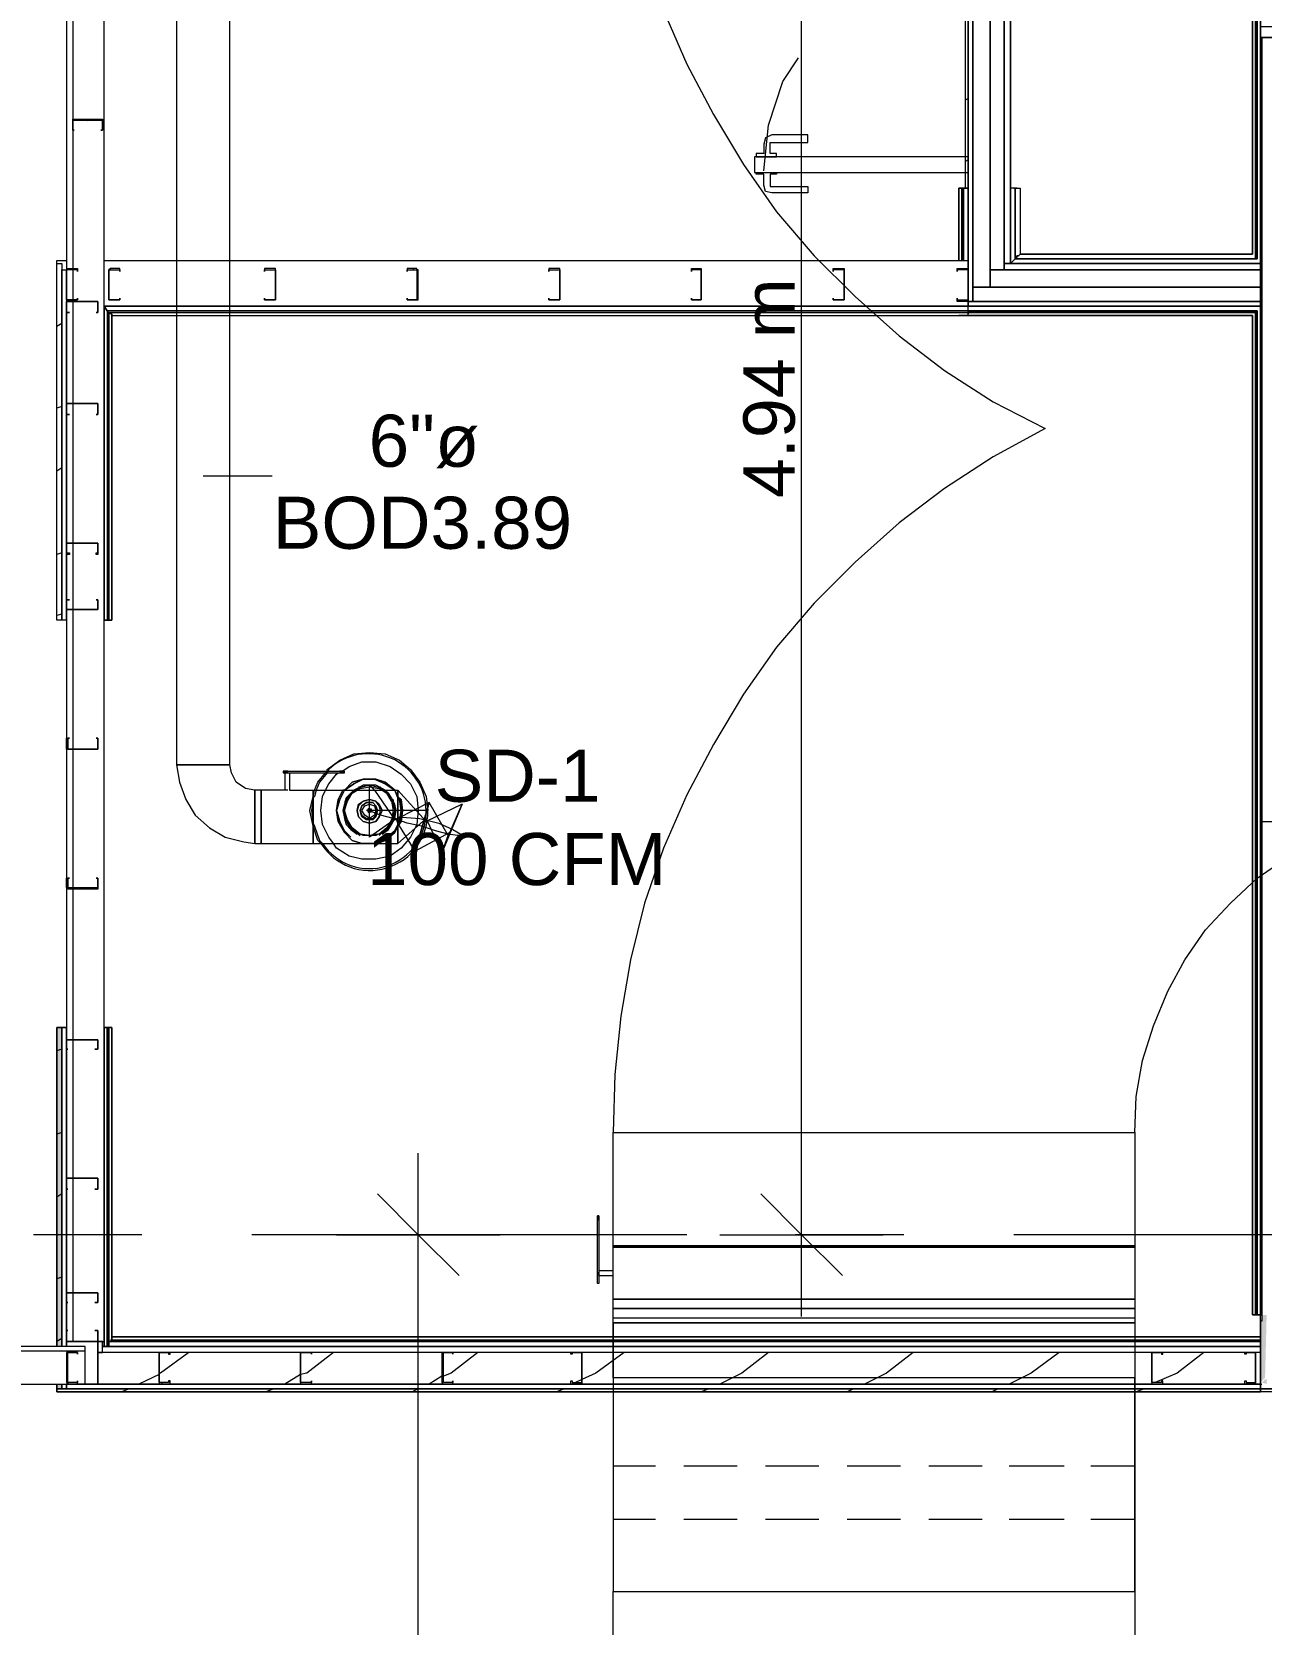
# Model space of a CAD drawing. Header units: metres. Extents: x -2 to 237, y -8 to 52.
# Drawn here: x 54.443 to 58.028, y 21.862 to 26.505 of the extents above; entities that cross this region are included whole.
import ezdxf

# ---------------------------------------------------------------- set-up
doc = ezdxf.new("R2010")
doc.units = ezdxf.units.M
doc.layers.add('HVAC - Ductos', color=5, linetype='Continuous', lineweight=0)
doc.layers.add('PDF_Text', color=7, linetype='Continuous', lineweight=0)
doc.layers.add('PDF_Geometry', color=7, linetype='Continuous', lineweight=0, true_color=0xaaaaaa)
doc.layers.add('PDF_Solid Fills', color=7, linetype='Continuous', lineweight=0, true_color=0xffffff)
doc.styles.add('PDF Helvetica', font='')
doc.styles.get('PDF Helvetica').set_extended_font_data('Helvetica')

msp = doc.modelspace()

# ---------------------------------------------------------------- hatches: boundary and pattern name
at = {"layer": 'PDF_Solid Fills', "lineweight": 0, "transparency": 33554559}
h = msp.add_hatch(color=256, dxfattribs=at)
h.paths.add_polyline_path([(54.5162, 22.6721), (54.5299, 22.6721), (54.5299, 23.6022), (54.5162, 23.6022)])
h.paths.add_polyline_path([(54.5162, 22.5485), (54.5299, 22.5485), (54.5299, 22.5622), (54.5162, 22.5622)])
h = msp.add_hatch(color=256, dxfattribs=at)
h.paths.add_polyline_path([(58.0394, 22.5805), (58.044, 22.7638), (58.0303, 22.7638), (58.0257, 22.7454), (58.0257, 22.5667)])
h.paths.add_polyline_path([(58.0303, 22.5667), (58.0439, 22.5622), (58.044, 22.5622), (58.044, 22.5759), (58.0394, 22.5759), (58.0349, 22.5713)])
h.paths.add_polyline_path([(58.2273, 22.7454), (60.1332, 22.7454), (60.1332, 22.7638), (58.2273, 22.7638)])

# ---------------------------------------------------------------- linework, layer by layer
at = {"layer": 'HVAC - Ductos', "lineweight": 0}
for points in [[(56.6878, 22.7592), (56.6878, 28.1701)], [(54.8643, 26.6306), (54.8643, 24.3674), (54.8689, 24.3674), (54.8781, 24.3674), (54.8873, 24.3674), (54.9056, 24.3674), (54.9239, 24.3674), (54.9423, 24.3674), (54.9606, 24.3674), (54.9789, 24.3674), (54.9972, 24.3674), (55.0064, 24.3674), (55.0155, 24.3674), (55.0201, 24.3674), (55.0201, 26.6306)], [(56.2847, 26.5666), (56.3534, 26.4107), (56.4313, 26.2641), (56.5183, 26.1176), (56.6146, 25.9801), (56.7245, 25.8518), (56.8436, 25.7327), (56.9719, 25.6181), (57.1048, 25.5173), (57.2468, 25.4257), (57.398, 25.3478), (57.2468, 25.2653), (57.1048, 25.1737), (56.9719, 25.0729), (56.8436, 24.9584), (56.7245, 24.8393), (56.6146, 24.711), (56.5183, 24.5735), (56.4313, 24.4269), (56.3534, 24.2803), (56.2847, 24.1245), (56.2297, 23.9642), (56.1884, 23.7992), (56.161, 23.6343), (56.1426, 23.4648), (56.138, 23.2952), (57.6592, 23.2952), (57.6637, 23.4006), (57.6821, 23.506), (57.7142, 23.6068), (57.7554, 23.7076), (57.8058, 23.7992), (57.8653, 23.8863), (57.9386, 23.9642), (58.0165, 24.0374), (58.1036, 24.0971)], [(54.9423, 25.2104), (55.1438, 25.2104)], [(55.1851, 24.3444), (55.1805, 24.3444), (55.1759, 24.3444), (55.1805, 24.3444), (55.1851, 24.3444), (55.1896, 24.3444), (55.3409, 24.3444), (55.3683, 24.3628), (55.405, 24.3766), (55.4462, 24.3766), (55.4875, 24.3628), (55.5196, 24.3399), (55.547, 24.3123), (55.5653, 24.2757), (55.5699, 24.2345), (55.5653, 24.1933), (55.547, 24.1566), (55.5196, 24.1245), (55.4875, 24.1017), (55.4462, 24.0925), (55.405, 24.0925), (55.3683, 24.1017), (55.3317, 24.1245), (55.3225, 24.1383)], [(55.3042, 24.349), (55.3042, 24.3536), (55.3409, 24.3811), (55.3821, 24.3994), (55.4279, 24.404), (55.4737, 24.3994), (55.515, 24.3811), (55.547, 24.3536), (55.5745, 24.3169), (55.5928, 24.2757), (55.5974, 24.2345), (55.4187, 24.2345)], [(55.1896, 24.3444), (55.1851, 24.3444), (55.1805, 24.3444), (55.1805, 24.294), (55.1118, 24.294), (55.1118, 24.2895), (55.1118, 24.2803), (55.1118, 24.2711), (55.1118, 24.2528), (55.1118, 24.2345), (55.1118, 24.2161), (55.1118, 24.1979), (55.1118, 24.1795), (55.1118, 24.1612), (55.1118, 24.152), (55.1118, 24.1428), (55.1118, 24.1383), (55.263, 24.1383), (55.263, 24.1428), (55.263, 24.152), (55.263, 24.1612), (55.263, 24.1795), (55.263, 24.1979), (55.263, 24.2161), (55.263, 24.2345), (55.263, 24.2528), (55.263, 24.2711), (55.263, 24.2803), (55.263, 24.2895), (55.263, 24.294), (55.5104, 24.294), (55.5104, 24.1383), (55.5928, 24.2115), (55.6386, 24.1108), (55.6982, 24.2528), (55.5928, 24.2024)], [(55.1759, 24.349), (55.1759, 24.349)], [(55.1759, 24.349), (55.1759, 24.3444)], [(55.1896, 24.349), (55.1851, 24.349), (55.1805, 24.349), (55.1759, 24.349), (55.1805, 24.349), (55.1851, 24.349), (55.1896, 24.349), (55.3409, 24.349)], [(55.1759, 24.3444), (55.1759, 24.3444)], [(55.1805, 24.3444), (55.1805, 24.3444)], [(55.1942, 24.3444), (55.1942, 24.294), (55.263, 24.294), (55.263, 24.2895), (55.263, 24.2803), (55.263, 24.2711), (55.263, 24.2528), (55.263, 24.2345), (55.263, 24.2161), (55.263, 24.1979), (55.263, 24.1795), (55.263, 24.1612), (55.263, 24.152), (55.263, 24.1428), (55.263, 24.1383), (55.5104, 24.1383), (55.5104, 24.294), (55.5928, 24.2024), (55.5928, 24.2115)], [(55.2675, 24.294), (55.2767, 24.3169), (55.2996, 24.3444)], [(55.3042, 24.3444), (55.2813, 24.3169), (55.2721, 24.294)], [(55.2996, 24.3444), (55.3042, 24.349)], [(55.2996, 24.294), (55.3088, 24.3123), (55.3317, 24.3399), (55.3363, 24.3444)], [(55.3088, 24.3536), (55.3042, 24.3444)], [(55.3363, 24.3444), (55.3409, 24.3444)], [(55.3546, 24.349), (55.3546, 24.349)], [(55.3546, 24.3444), (55.3546, 24.349)], [(55.3546, 24.3444), (55.3546, 24.3444)], [(55.1805, 24.294), (55.1805, 24.294)], [(55.1805, 24.294), (55.1805, 24.294)], [(55.1805, 24.294), (55.1805, 24.294)], [(55.1896, 24.294), (55.1851, 24.294), (55.1805, 24.294)], [(55.1942, 24.294), (55.1942, 24.294)], [(55.1942, 24.294), (55.1942, 24.294)], [(55.2859, 24.1383), (55.2767, 24.1474), (55.263, 24.1887), (55.2538, 24.2345), (55.263, 24.2757), (55.2675, 24.294)], [(55.2721, 24.294), (55.2675, 24.2757), (55.263, 24.2711)], [(55.3225, 24.1383), (55.3088, 24.1566), (55.2904, 24.1933), (55.2859, 24.2345), (55.2904, 24.2757), (55.2996, 24.294)], [(55.3821, 24.294), (55.3729, 24.2849), (55.3592, 24.2711), (55.3546, 24.2528), (55.35, 24.2345), (55.3546, 24.2115), (55.3592, 24.1933), (55.3729, 24.1795), (55.3913, 24.1657)], [(55.4645, 24.294), (55.4783, 24.2849), (55.4921, 24.2619), (55.4966, 24.2345), (55.4921, 24.207), (55.4783, 24.1841), (55.4554, 24.1657), (55.4279, 24.1612), (55.4004, 24.1657), (55.3775, 24.1841), (55.3637, 24.207), (55.3546, 24.2345), (55.3637, 24.2619), (55.3775, 24.2849), (55.3913, 24.294)], [(55.4921, 24.2619), (55.4783, 24.2849), (55.4691, 24.294), (55.4783, 24.2849), (55.4921, 24.2711), (55.4966, 24.2528), (55.5012, 24.2345), (55.4966, 24.2161), (55.4921, 24.1979), (55.4783, 24.1795), (55.4645, 24.1703), (55.4462, 24.1612), (55.4279, 24.1612), (55.4095, 24.1612), (55.3913, 24.1703), (55.3775, 24.1795), (55.3592, 24.2024), (55.3546, 24.207)], [(55.3592, 24.2619), (55.3775, 24.2849), (55.3867, 24.294), (55.3775, 24.2849), (55.3637, 24.2711), (55.3546, 24.2528), (55.3546, 24.2345), (55.3546, 24.2161), (55.3637, 24.1979), (55.3775, 24.1795), (55.3958, 24.1657), (55.4004, 24.1612)], [(55.4737, 24.294), (55.4645, 24.2986), (55.4462, 24.3078), (55.4279, 24.3078), (55.4095, 24.3078), (55.3913, 24.2986), (55.3821, 24.294)], [(55.46, 24.2986), (55.4691, 24.294), (55.4645, 24.2986), (55.4462, 24.3032), (55.4279, 24.3078), (55.4095, 24.3032), (55.3913, 24.2986), (55.3867, 24.294), (55.3958, 24.2986)], [(55.3913, 24.294), (55.4004, 24.2986), (55.4279, 24.3032), (55.4554, 24.2986), (55.4645, 24.294)], [(55.3958, 24.3032), (55.4004, 24.3032), (55.4279, 24.3078), (55.4508, 24.3032)], [(55.4279, 24.294), (55.4279, 24.3078), (55.4417, 24.294)], [(55.5058, 24.2115), (55.4279, 24.1566), (55.4279, 24.294)], [(55.4417, 24.294), (55.5012, 24.207), (55.5104, 24.2115)], [(55.4554, 24.3032), (55.46, 24.3032)], [(55.4645, 24.1657), (55.4829, 24.1795), (55.4921, 24.1933), (55.5012, 24.2115), (55.5058, 24.2345), (55.5012, 24.2528), (55.4921, 24.2711), (55.4829, 24.2849), (55.4737, 24.294)], [(55.263, 24.2665), (55.2584, 24.2345), (55.263, 24.1979), (55.2675, 24.1887), (55.2813, 24.1474), (55.2904, 24.1383)], [(55.3546, 24.2619), (55.3592, 24.2619), (55.3592, 24.2665)], [(55.3592, 24.207), (55.3546, 24.2345), (55.3592, 24.2574)], [(55.5104, 24.2161), (55.5745, 24.2115), (55.6295, 24.1979), (55.6707, 24.1795), (55.6936, 24.1657), (55.6982, 24.1612), (55.6844, 24.1612), (55.657, 24.1657), (55.6204, 24.1749), (55.5791, 24.1887), (55.5379, 24.1979), (55.5104, 24.207), (55.4966, 24.2115), (55.46, 24.2207), (55.4371, 24.2299), (55.4279, 24.2345)], [(55.4966, 24.2665), (55.4966, 24.2619), (55.4966, 24.2574), (55.5012, 24.2345), (55.4966, 24.207), (55.4966, 24.2024)], [(55.6616, 24.1703), (55.5608, 24.1154), (55.602, 24.2574), (55.5104, 24.2115)], [(55.657, 24.1612), (55.6616, 24.1703), (55.6982, 24.2528), (55.6386, 24.1108), (55.657, 24.1612), (55.602, 24.2574), (55.5608, 24.1154), (55.5104, 24.1979)], [(55.3592, 24.2024), (55.3592, 24.2024)], [(55.4921, 24.2024), (55.4783, 24.1795), (55.46, 24.1657), (55.4554, 24.1612)], [(55.4966, 24.2024), (55.4966, 24.2024)], [(55.5104, 24.1979), (55.5058, 24.2115), (55.5012, 24.207)], [(55.4508, 24.1657), (55.4279, 24.1612), (55.4004, 24.1657)], [(55.4004, 24.1612), (55.4004, 24.1612)], [(55.4554, 24.1612), (55.4554, 24.1612)], [(55.5699, 15.1995), (55.5699, 16.8397), (55.5699, 18.8053), (55.5699, 23.2357)], [(55.4508, 23.1165), (55.5699, 22.9975), (55.689, 22.8783)], [(56.5687, 23.1165), (56.6878, 22.9975), (56.807, 22.8783)], [(55.3317, 22.9975), (55.5699, 22.9975), (55.8082, 22.9975)], [(56.4496, 22.9975), (56.6878, 22.9975), (56.9261, 22.9975)], [(57.6592, 22.7409), (56.138, 22.7409), (56.138, 22.7546)], [(57.6592, 22.7546), (57.6592, 22.7409), (57.6592, 22.5805), (57.6592, 22.5255), (57.6592, 22.4614), (57.6592, 22.388), (57.6592, 22.3102), (57.6592, 22.2277), (57.6592, 22.1407), (57.6592, 22.0491), (57.6592, 21.9574)], [(56.138, 22.7409), (56.138, 22.5805), (56.138, 22.7409), (57.6592, 22.7409), (57.6592, 22.5805), (56.138, 22.5805), (56.138, 22.5255), (56.138, 22.4614), (56.138, 22.388), (56.138, 22.3102), (56.138, 22.2277), (56.138, 22.1407), (56.138, 22.0491), (56.138, 21.9574), (57.6592, 21.9574), (57.6592, 21.5634)], [(56.138, 21.5634), (56.138, 21.9574), (57.6592, 21.9574), (57.6592, 22.0078), (57.6592, 22.0536), (57.6592, 22.0949), (57.6592, 22.1361), (57.6592, 22.1682), (57.6592, 22.5805), (56.138, 22.5805), (56.138, 22.1682), (56.138, 22.1361), (56.138, 22.0949), (56.138, 22.0536), (56.138, 22.0078), (56.138, 21.9574)], [(56.138, 22.324), (56.2618, 22.324)], [(56.3443, 22.324), (56.5, 22.324)], [(56.5825, 22.324), (56.7382, 22.324)], [(56.8207, 22.324), (56.9765, 22.324)], [(57.0589, 22.324), (57.2147, 22.324)], [(57.2926, 22.324), (57.453, 22.324)], [(57.5309, 22.324), (57.6592, 22.324)], [(56.138, 22.1682), (56.2618, 22.1682)], [(56.3443, 22.1682), (56.5, 22.1682)], [(56.5825, 22.1682), (56.7382, 22.1682)], [(56.8207, 22.1682), (56.9765, 22.1682)], [(57.0589, 22.1682), (57.2147, 22.1682)], [(57.2926, 22.1682), (57.453, 22.1682)], [(57.5309, 22.1682), (57.6592, 22.1682)]]:
    msp.add_lwpolyline(points, dxfattribs=at)
msp.add_lwpolyline([(55.2904, 24.1383, 0.751637), (55.5928, 24.2345, 0.653955), (55.3088, 24.3536)], format="xyb", dxfattribs=at)
for points in [[(55.0934, 24.2161), (55.0934, 24.2345), (55.0934, 24.2528), (55.0934, 24.2711), (55.0934, 24.2803), (55.0934, 24.2895), (55.0934, 24.294), (55.066, 24.2986), (55.0385, 24.3169), (55.0247, 24.3444), (55.0201, 24.3674), (55.0155, 24.3674), (55.0064, 24.3674), (54.9972, 24.3674), (54.9789, 24.3674), (54.9606, 24.3674), (54.9423, 24.3674), (54.9239, 24.3674), (54.9056, 24.3674), (54.8873, 24.3674), (54.8781, 24.3674), (54.8689, 24.3674), (54.8643, 24.3674), (54.8735, 24.3169), (54.8919, 24.2665), (54.9193, 24.2207), (54.9606, 24.1841), (55.0064, 24.1566), (55.0614, 24.1428), (55.0934, 24.1383), (55.0934, 24.1428), (55.0934, 24.152), (55.0934, 24.1612), (55.0934, 24.1795), (55.0934, 24.1979)], [(55.3409, 24.349), (55.3455, 24.349), (55.35, 24.349), (55.3546, 24.349), (55.35, 24.349), (55.3455, 24.349)], [(55.3409, 24.3444), (55.3455, 24.3444), (55.35, 24.3444), (55.3546, 24.3444), (55.35, 24.3444), (55.3455, 24.3444)], [(55.0934, 24.294), (55.0934, 24.2895), (55.0934, 24.2803), (55.0934, 24.2711), (55.0934, 24.2528), (55.0934, 24.2345), (55.0934, 24.2161), (55.0934, 24.1979), (55.0934, 24.1795), (55.0934, 24.1612), (55.0934, 24.152), (55.0934, 24.1428), (55.0934, 24.1383), (55.1118, 24.1383), (55.1118, 24.1428), (55.1118, 24.152), (55.1118, 24.1612), (55.1118, 24.1795), (55.1118, 24.1979), (55.1118, 24.2161), (55.1118, 24.2345), (55.1118, 24.2528), (55.1118, 24.2711), (55.1118, 24.2803), (55.1118, 24.2895), (55.1118, 24.294)], [(55.3775, 24.1474), (55.3546, 24.1703), (55.3363, 24.2024), (55.3317, 24.2345), (55.3363, 24.2665), (55.35, 24.294), (55.3363, 24.2665), (55.3317, 24.2345), (55.3363, 24.2024), (55.3546, 24.1703), (55.3775, 24.1474), (55.405, 24.1383)], [(55.3409, 24.2665), (55.3317, 24.2345), (55.3409, 24.2024), (55.3546, 24.1749), (55.3729, 24.1566), (55.3546, 24.1749), (55.3409, 24.2024), (55.3317, 24.2345), (55.3409, 24.2665), (55.3546, 24.294)], [(55.3546, 24.294), (55.3821, 24.3123), (55.4095, 24.3261), (55.4417, 24.3261), (55.4737, 24.3123), (55.5012, 24.294), (55.4737, 24.3169), (55.4462, 24.3261), (55.4095, 24.3261), (55.3775, 24.3169), (55.3546, 24.294), (55.35, 24.294), (55.3546, 24.294), (55.3775, 24.3169), (55.4095, 24.3261), (55.4462, 24.3261), (55.4737, 24.3169), (55.5012, 24.294), (55.4737, 24.3123), (55.4417, 24.3261), (55.4095, 24.3261), (55.3821, 24.3123)], [(55.5012, 24.294), (55.5104, 24.2757), (55.5012, 24.294), (55.5104, 24.2711)], [(55.5104, 24.1383), (55.5104, 24.1428), (55.5104, 24.152), (55.5104, 24.1612), (55.5104, 24.1795), (55.5104, 24.1979), (55.5104, 24.2161), (55.5104, 24.2345), (55.5104, 24.2528), (55.5104, 24.2711), (55.5104, 24.2803), (55.5104, 24.2895), (55.5104, 24.294), (55.5104, 24.2895), (55.5104, 24.2803), (55.5104, 24.2711), (55.5104, 24.2528), (55.5104, 24.2345), (55.5104, 24.2161), (55.5104, 24.1979), (55.5104, 24.1795), (55.5104, 24.1612), (55.5104, 24.152), (55.5104, 24.1428)], [(55.4095, 24.2619), (55.3958, 24.2482), (55.3913, 24.2345), (55.3958, 24.2528), (55.4095, 24.2619), (55.4279, 24.2665), (55.4462, 24.2619), (55.4554, 24.2528), (55.4645, 24.2345), (55.4554, 24.2161), (55.4462, 24.2024), (55.4279, 24.1979), (55.4095, 24.2024), (55.3958, 24.2161), (55.3913, 24.2345), (55.3958, 24.2161), (55.4095, 24.2024), (55.4279, 24.1979), (55.4462, 24.2024), (55.4554, 24.2161), (55.46, 24.2345), (55.4554, 24.2482), (55.4462, 24.2619), (55.4279, 24.2665)], [(55.405, 24.2482), (55.4004, 24.2345), (55.405, 24.2482), (55.4187, 24.2574), (55.4371, 24.2574), (55.4462, 24.2482), (55.4508, 24.2345), (55.4462, 24.2482), (55.4371, 24.2574), (55.4187, 24.2574)], [(55.4462, 24.2207), (55.4508, 24.2345), (55.4462, 24.2161), (55.4371, 24.207), (55.4187, 24.207), (55.405, 24.2161), (55.4004, 24.2345), (55.405, 24.2207), (55.4187, 24.2115), (55.4371, 24.2115)], [(55.4417, 24.2207), (55.4279, 24.2115), (55.4141, 24.2207), (55.405, 24.2345), (55.4141, 24.2482), (55.4279, 24.2528), (55.4417, 24.2482), (55.4462, 24.2345)], [(55.4233, 24.2391), (55.4233, 24.2345), (55.4233, 24.2391), (55.4325, 24.2391), (55.4325, 24.2345), (55.4279, 24.2391)], [(55.4279, 24.2299), (55.4325, 24.2345), (55.4325, 24.2299), (55.4233, 24.2299), (55.4233, 24.2345), (55.4233, 24.2299)], [(55.5104, 24.1887), (55.5196, 24.2024), (55.5242, 24.2345), (55.5196, 24.2665), (55.5104, 24.2757), (55.5196, 24.2665), (55.5242, 24.2345), (55.5196, 24.2024)], [(55.5104, 24.2711), (55.515, 24.2665), (55.5196, 24.2345), (55.515, 24.2024), (55.5104, 24.1979), (55.515, 24.2024), (55.5196, 24.2345), (55.515, 24.2665)], [(55.5104, 24.1933), (55.5012, 24.1749), (55.4737, 24.152), (55.4462, 24.1428), (55.4737, 24.152), (55.5012, 24.1749)], [(55.5012, 24.1703), (55.4737, 24.1474), (55.4508, 24.1383), (55.4737, 24.1474), (55.5012, 24.1703), (55.5104, 24.1887)], [(55.405, 24.1383), (55.4095, 24.1383), (55.4462, 24.1383), (55.4508, 24.1383), (55.4462, 24.1383), (55.4095, 24.1383)], [(57.6592, 23.2952), (57.6592, 22.9654), (56.138, 22.9654), (56.138, 23.2952)], [(57.6592, 22.9654), (57.6592, 22.9608), (56.138, 22.9608), (56.138, 22.9654)], [(57.6592, 22.8096), (57.6592, 22.7821), (56.138, 22.7821), (56.138, 22.8096)], [(57.6592, 22.7821), (57.6592, 22.7546), (56.138, 22.7546), (56.138, 22.7821)]]:
    msp.add_lwpolyline(points, close=True, dxfattribs=at)
msp.add_arc((55.4287, 24.2284), 0.1689, 212.2698, 2.0497, dxfattribs=at)
at = {"layer": 'PDF_Geometry', "lineweight": 0}
for points in [[(54.5436, 22.6859), (54.6536, 22.6859), (54.6536, 32.7197), (54.562, 32.7197), (54.5436, 32.7197), (53.0684, 32.7197), (53.0684, 32.628), (53.0684, 32.6097), (53.0684, 32.5089), (53.0684, 32.3348), (53.0684, 31.9316)], [(53.0684, 22.7729), (53.0684, 22.608), (53.0867, 22.608), (53.0867, 32.6097), (54.5436, 32.6097), (54.5436, 22.718)], [(58.0257, 24.2024), (58.0257, 26.4886), (58.0257, 26.5207), (58.2456, 26.5207), (58.2456, 29.4209), (58.2456, 22.7638), (58.2456, 29.4209), (58.2456, 22.7638), (58.2456, 29.2651), (58.2456, 22.7638), (58.2456, 29.4209), (58.2456, 22.7638)], [(54.6674, 25.6868), (54.6719, 25.6868), (54.6719, 25.6823), (54.6765, 25.6823), (54.6765, 25.6777), (54.6765, 24.7889), (54.6719, 24.7889), (54.6674, 24.7889), (54.6674, 25.6868), (54.6674, 24.7889), (54.6674, 25.6868), (57.1735, 25.6868), (57.1735, 25.6914), (54.6628, 25.6914), (54.6536, 25.7052), (54.6536, 24.7889), (54.6536, 25.7052), (57.1735, 25.7052), (57.1735, 25.8381), (57.1735, 27.657), (57.1735, 25.7052), (54.6536, 25.7052), (54.6628, 25.6914), (54.6674, 25.6868), (57.1735, 25.6868), (54.6674, 25.6868), (54.6719, 25.6868), (54.6719, 25.6823), (54.6765, 25.6823), (54.6765, 25.6777), (57.1735, 25.6777), (57.1735, 25.6823), (57.1735, 25.6868), (57.1735, 25.6823)], [(57.1872, 27.5974), (57.1872, 25.7601), (57.1872, 25.7189), (58.0257, 25.7189), (57.1735, 25.7189), (57.1735, 25.7052), (58.0257, 25.7052)], [(57.1735, 25.6914), (58.0165, 25.6914), (57.1735, 25.6914), (57.1735, 25.7052), (58.0257, 25.7052), (57.1735, 25.7052), (58.0257, 25.7052), (58.0257, 22.7638), (58.0165, 22.7638), (58.0257, 22.7638), (58.0165, 22.7638), (58.0165, 25.6914), (58.0165, 22.7638), (58.0119, 22.7638), (58.0073, 22.7638), (58.0119, 22.7638), (58.0165, 22.7638), (58.0257, 22.7638), (58.0119, 22.7638), (58.0119, 25.6914), (58.0119, 22.7638), (58.0257, 22.7638), (58.0257, 25.7052), (58.0257, 25.8289), (58.0257, 27.492), (58.0257, 25.8289), (57.2789, 25.8289), (57.2789, 25.8105), (58.0257, 25.8105), (57.2376, 25.8105), (57.2376, 25.7601), (58.0257, 25.7601), (57.1872, 25.7601), (57.2376, 25.7601), (57.2376, 27.5974)], [(54.6536, 25.8381), (57.1735, 25.8381), (57.1735, 27.5333)], [(57.2972, 27.3454), (57.2972, 27.5333), (57.2789, 27.5333), (57.2789, 25.8289), (57.2972, 25.8289), (57.2972, 26.0488)], [(58.0165, 27.5195), (58.0165, 25.8427), (57.311, 25.8427), (57.311, 26.0488), (57.2972, 26.0488), (57.2972, 25.8289), (57.2972, 27.5333), (57.2972, 25.8289), (57.2972, 27.5333), (57.2972, 25.8289), (57.311, 25.8427), (57.311, 26.0488), (57.3155, 26.0488), (57.3201, 26.0488), (57.3247, 26.0488), (57.3247, 25.8564), (57.3201, 25.8518), (57.3155, 25.8518), (57.3155, 25.8472), (57.311, 25.8472), (57.311, 25.8427), (57.311, 26.0488), (57.2972, 26.0488), (57.2972, 27.3454)], [(58.0257, 25.8289), (57.2972, 25.8289), (57.311, 25.8427), (58.0119, 25.8427), (57.311, 25.8427), (58.0165, 25.8427), (58.0165, 27.5195)], [(58.0119, 27.5195), (58.0119, 25.8427), (58.0119, 27.5195), (58.0119, 25.8427), (58.0119, 27.5195), (58.0119, 25.8427), (58.0119, 27.5195)], [(54.562, 26.6215), (54.562, 26.2458)], [(58.0257, 26.5207), (58.0257, 26.4886), (58.0257, 24.2024), (58.2456, 24.2024), (58.2456, 26.4886), (58.2456, 24.2024), (58.2456, 26.4886), (58.2456, 26.5207)], [(58.0257, 26.4886), (58.0303, 26.4886), (58.0303, 24.2024), (58.0303, 22.7638), (58.0257, 22.7638), (58.0303, 22.7638), (58.0303, 22.7454), (58.0257, 22.7454), (58.0257, 22.5622), (58.0303, 22.5622)], [(56.5779, 26.0992), (56.5916, 26.2321), (56.6329, 26.3603), (56.6787, 26.4291)], [(57.2972, 26.3741), (57.2972, 26.3741)], [(57.1735, 26.3099), (57.1644, 26.3054)], [(54.562, 26.2458), (54.562, 26.2458)], [(54.649, 26.2458), (54.649, 26.2458)], [(54.562, 26.2183), (54.562, 25.8151)], [(54.5666, 26.2183), (54.5666, 26.2183)], [(54.6444, 26.2183), (54.6444, 26.2183)], [(57.2972, 26.1725), (57.2972, 26.1725)], [(57.1735, 26.1313), (57.1644, 26.1267)], [(57.2972, 26.0488), (57.2972, 26.0488)], [(57.311, 26.0488), (57.311, 26.0488)], [(57.311, 26.0488), (57.311, 26.0488)], [(57.311, 26.0488), (57.311, 26.0488)], [(57.311, 26.0488), (57.311, 26.0488)], [(54.5436, 25.7052), (54.5436, 24.7889), (54.5162, 24.7889), (54.5162, 25.7052), (54.5162, 25.8381), (54.5436, 25.8381)], [(57.146, 25.8381), (57.146, 25.8381)], [(57.2972, 25.8289), (57.2972, 25.8289)], [(57.2972, 25.8289), (57.2972, 25.8289)], [(58.0257, 25.8289), (57.2972, 25.8289), (58.0257, 25.8289)], [(57.311, 25.8427), (57.311, 25.8427)], [(57.311, 25.8427), (57.311, 25.8427)], [(54.562, 25.8105), (54.562, 25.7235), (54.562, 25.7189), (54.562, 25.4211), (54.562, 25.0134), (54.562, 24.8209), (54.562, 24.4132), (54.562, 24.01)], [(54.5757, 25.806), (54.5757, 25.806)], [(56.3671, 25.806), (56.3671, 25.806)], [(56.3946, 25.8105), (56.3946, 25.8105)], [(56.7795, 25.806), (56.7795, 25.806)], [(57.1414, 25.806), (57.1414, 25.806)], [(57.1735, 25.8105), (57.1735, 25.8105)], [(54.5757, 25.7281), (54.5757, 25.7281)], [(56.3671, 25.7281), (56.3671, 25.7281)], [(56.3946, 25.7235), (56.3946, 25.7235)], [(56.3946, 25.7235), (56.3946, 25.7235)], [(56.7795, 25.7281), (56.7795, 25.7281)], [(57.1414, 25.7281), (57.1414, 25.7281)], [(57.1735, 25.7235), (57.1735, 25.7235)], [(54.5528, 25.6868), (54.5528, 25.6868)], [(54.6307, 25.6868), (54.6307, 25.6868)], [(54.6353, 25.7189), (54.6353, 25.7189)], [(54.6353, 25.7189), (54.6353, 25.7189)], [(54.6628, 25.6914), (54.6628, 24.7889), (54.6536, 24.7889), (54.6674, 24.7889), (54.6674, 25.6868), (54.6674, 24.7889), (54.6719, 24.7889), (54.6765, 24.7889), (54.6765, 25.6777), (54.6765, 25.6823), (54.6719, 25.6823), (54.6719, 25.6868), (54.6674, 25.6868), (54.6674, 24.7889), (54.6536, 24.7889), (54.6628, 24.7889), (54.6674, 24.7889), (54.6719, 24.7889), (54.6674, 24.7889), (54.6628, 24.7889), (54.6536, 24.7889)], [(57.1735, 25.7052), (57.1735, 25.7052)], [(57.1735, 25.7052), (58.0257, 25.7052), (57.1735, 25.7052)], [(58.0119, 25.6868), (58.0119, 22.7638)], [(58.0119, 25.6868), (58.0119, 22.7638)], [(58.0119, 25.6868), (58.0119, 22.7638)], [(58.0119, 25.6868), (58.0119, 22.7638)], [(54.5299, 25.6548), (54.5162, 25.6456)], [(54.5299, 25.4119), (54.5162, 25.4074)], [(54.6353, 25.4211), (54.6353, 25.4211)], [(54.6353, 25.4211), (54.6353, 25.4211)], [(54.5528, 25.3891), (54.5528, 25.3891)], [(54.6307, 25.3891), (54.6307, 25.3891)], [(54.5299, 25.2333), (54.5162, 25.2241)], [(54.5299, 24.9858), (54.5162, 24.9813)], [(54.6353, 25.0134), (54.6353, 25.0134)], [(54.6353, 25.0134), (54.6353, 25.0134)], [(54.5528, 24.8484), (54.5528, 24.8484)], [(54.6307, 24.8484), (54.6307, 24.8484)], [(54.5299, 24.8072), (54.5162, 24.8026)], [(54.6353, 24.8209), (54.6353, 24.8209)], [(54.6353, 24.8209), (54.6353, 24.8209)], [(54.5436, 24.7889), (54.5436, 24.7889)], [(54.5528, 24.4452), (54.5528, 24.4452)], [(54.6307, 24.4452), (54.6307, 24.4452)], [(54.5482, 24.4132), (54.5482, 24.4132)], [(54.6353, 24.4132), (54.6353, 24.4132)], [(54.6353, 24.4132), (54.6353, 24.4132)], [(60.1332, 22.5485), (58.0257, 22.5485), (58.0257, 22.7638), (58.0257, 24.2024), (58.2456, 24.2024), (58.2456, 22.7638), (60.1332, 22.7638)], [(54.5482, 24.01), (54.5482, 24.01)], [(54.5528, 24.0374), (54.5528, 24.0374)], [(54.562, 24.0054), (54.562, 23.5656), (54.562, 23.1623), (54.562, 22.8279), (54.562, 22.6859)], [(54.6307, 24.0374), (54.6307, 24.0374)], [(54.6353, 24.01), (54.6353, 24.01)], [(54.6353, 22.5622), (58.0257, 22.5622), (58.0257, 22.6538), (54.6353, 22.6538), (54.6353, 22.5622), (54.6353, 22.6859), (54.5436, 22.6859), (54.6536, 22.6859), (54.6536, 23.6022), (54.6628, 23.6022), (54.6674, 23.6022), (54.6719, 23.6022), (54.6674, 23.6022), (54.6628, 23.6022), (54.6536, 23.6022), (54.6536, 22.6721), (54.6536, 22.6859), (54.6536, 22.6721), (54.649, 22.6721), (54.649, 22.6859), (54.6353, 22.6859), (54.6353, 22.6538), (54.649, 22.6538), (54.649, 22.6859)], [(54.6536, 23.6022), (54.6674, 23.6022)], [(54.6674, 22.6721), (54.6674, 23.6022)], [(54.5299, 23.5381), (54.5162, 23.5335)], [(54.5482, 23.5381), (54.5482, 23.5381)], [(54.6261, 23.5381), (54.6261, 23.5381)], [(54.6353, 23.5656), (54.6353, 23.5656)], [(54.6353, 23.5656), (54.6353, 23.5656)], [(54.5299, 23.2952), (54.5162, 23.2907)], [(54.5482, 23.1303), (54.5482, 23.1303)], [(54.6261, 23.1303), (54.6261, 23.1303)], [(54.5299, 23.1165), (54.5162, 23.1074)], [(54.7636, 22.9975), (54.4474, 22.9975)], [(56.3534, 22.9975), (55.0843, 22.9975)], [(56.9857, 22.9975), (56.6695, 22.9975)], [(58.5755, 22.9975), (57.3064, 22.9975)], [(54.5299, 22.8738), (54.5162, 22.8692)], [(54.5482, 22.8004), (54.5482, 22.8004)], [(54.6261, 22.8004), (54.6261, 22.8004)], [(54.6353, 22.8279), (54.6353, 22.8279)], [(54.6353, 22.8279), (54.6353, 22.8279)], [(58.0257, 22.7638), (58.0257, 22.7638)], [(54.5757, 22.5622), (54.5986, 22.5622), (54.5986, 22.6721), (53.0867, 22.6721), (53.0867, 22.5622), (54.5482, 22.5622)], [(54.5986, 22.6584), (53.0867, 22.6584)], [(54.5299, 22.6951), (54.5162, 22.6859)], [(58.0257, 22.6538), (54.649, 22.6538), (54.649, 22.6721), (58.0257, 22.6721), (58.0257, 22.5393), (54.5162, 22.5393), (54.5162, 22.5622), (54.5162, 22.5485), (54.5299, 22.5485), (54.5299, 22.5622), (54.5299, 22.5485), (54.5436, 22.5485), (54.5436, 22.5622), (54.6353, 22.5622)], [(54.649, 22.6721), (54.649, 22.6721)], [(54.6536, 22.6721), (54.649, 22.6721)], [(58.0257, 22.6721), (54.649, 22.6721)], [(58.0257, 22.6721), (54.6536, 22.6721)], [(54.6674, 22.6721), (58.0257, 22.6721)], [(58.0257, 22.6538), (58.0257, 22.6721)], [(54.901, 22.6538), (54.8185, 22.5943), (54.8139, 22.5943)], [(55.3225, 22.6538), (55.2447, 22.5943), (55.2263, 22.5897), (55.1805, 22.5622)], [(55.744, 22.6538), (55.6662, 22.5943), (55.6432, 22.5851)], [(56.1702, 22.6538), (56.0877, 22.5943), (56.0464, 22.5759), (56.0281, 22.5667)], [(56.0464, 22.6538), (56.0464, 22.6538)], [(56.0464, 22.6538), (56.0464, 22.6538)], [(56.5916, 22.6538), (56.5137, 22.5943), (56.4496, 22.5622)], [(57.0131, 22.6538), (56.9353, 22.5943), (56.8711, 22.5622)], [(57.4393, 22.6538), (57.3568, 22.5943), (57.2926, 22.5622)], [(57.8608, 22.6538), (57.7828, 22.5943), (57.7188, 22.5667)], [(58.0119, 22.6538), (58.0119, 22.6538)], [(58.0119, 22.6538), (58.0119, 22.6538)], [(54.8139, 22.5897), (54.7544, 22.5622)], [(55.6386, 22.5851), (55.602, 22.5622)], [(56.0464, 22.5667), (56.0464, 22.5667)], [(58.0119, 22.5667), (58.0119, 22.5667)], [(60.1333, 22.5485), (58.0303, 22.5485), (58.0257, 22.5485), (54.5162, 22.5485), (54.5162, 22.5393), (58.0257, 22.5393), (58.0257, 22.5485), (58.0257, 22.5622), (54.5436, 22.5622), (54.5436, 22.5485), (58.0257, 22.5485)], [(54.7269, 22.5485), (54.704, 22.5393)], [(55.1484, 22.5485), (55.1255, 22.5393)], [(55.5699, 22.5485), (55.5516, 22.5393)], [(55.996, 22.5485), (55.9731, 22.5393)], [(56.4175, 22.5485), (56.3946, 22.5393)], [(56.839, 22.5485), (56.8207, 22.5393)], [(57.2606, 22.5485), (57.2422, 22.5393)], [(57.6866, 22.5485), (57.6637, 22.5393)], [(60.1332, 22.5393), (58.0257, 22.5393), (58.0257, 22.5485), (60.1332, 22.5485)]]:
    msp.add_lwpolyline(points, dxfattribs=at)
for points in [[(57.1872, 27.6432), (57.1735, 27.6432), (57.1735, 25.7189), (57.1872, 25.7189)], [(57.2376, 25.8105), (57.2789, 25.8105), (57.2789, 27.5516), (57.2376, 27.5516)], [(58.0028, 25.8564), (58.0028, 27.5058), (58.0028, 25.8564), (57.3247, 25.8564), (57.3201, 25.8518), (57.3155, 25.8518), (57.3155, 25.8472), (57.311, 25.8472), (57.311, 25.8427), (58.0165, 25.8427), (57.311, 25.8427), (58.0119, 25.8427), (57.311, 25.8427), (57.311, 25.8472), (57.3155, 25.8472), (57.3155, 25.8518), (57.3201, 25.8518), (57.3247, 25.8564)], [(57.1735, 26.0488), (57.1598, 26.0488), (57.1598, 25.8381), (57.1598, 26.0488), (57.1735, 26.0488), (57.1735, 25.8976), (57.1735, 26.0488), (57.1735, 27.3454), (57.1644, 27.3454), (57.1644, 26.0488)], [(58.2456, 26.4886), (58.0257, 26.4886)], [(54.562, 26.2458), (54.562, 26.2504), (54.649, 26.2504), (54.649, 26.2458), (54.649, 26.2183), (54.6444, 26.2183), (54.649, 26.2183), (54.649, 26.2458), (54.562, 26.2458), (54.562, 26.2183)], [(54.5666, 26.2183), (54.562, 26.2183)], [(56.5962, 26.1817), (56.6008, 26.1817), (56.7062, 26.1817), (56.7062, 26.2046), (56.6008, 26.2046), (56.5825, 26.1954), (56.5779, 26.1771), (56.5779, 26.1496), (56.555, 26.1496), (56.555, 26.1404), (56.6146, 26.1404), (56.6146, 26.1496), (56.5962, 26.1496), (56.5962, 26.1771)], [(56.5504, 26.0946), (57.1735, 26.0946), (57.1735, 26.1404), (56.5504, 26.1404)], [(56.5962, 26.0534), (56.6008, 26.0534), (56.7062, 26.0534), (56.7062, 26.035), (56.6008, 26.035), (56.5825, 26.0396), (56.5779, 26.058), (56.5779, 26.09), (56.555, 26.09), (56.555, 26.0946), (56.6146, 26.0946), (56.6146, 26.09), (56.5962, 26.09), (56.5962, 26.058)], [(57.146, 26.0488), (57.146, 25.8381), (57.146, 26.0488), (57.1506, 26.0488), (57.1552, 26.0488), (57.1506, 26.0488)], [(57.1552, 25.8381), (57.1552, 26.0488), (57.1552, 25.8381), (57.1552, 26.0488), (57.1552, 25.8381), (57.1552, 26.0488), (57.1598, 26.0488), (57.1552, 26.0488), (57.1506, 26.0488), (57.1552, 26.0488), (57.1598, 26.0488), (57.1552, 26.0488)], [(57.3155, 26.0488), (57.311, 26.0488), (57.3064, 26.0488), (57.311, 26.0488), (57.311, 25.8427), (57.2972, 25.8289), (58.0257, 25.8289), (57.2972, 25.8289), (57.311, 25.8427), (57.311, 26.0488), (57.311, 25.8427), (57.311, 26.0488)], [(57.3247, 26.0488), (57.3247, 25.8564), (57.3201, 25.8518), (57.3155, 25.8518), (57.3155, 25.8472), (57.311, 25.8472), (57.311, 25.8427), (57.311, 26.0488), (57.3155, 26.0488), (57.3201, 26.0488)], [(54.5299, 25.8289), (54.5299, 24.7889), (54.5162, 24.7889), (54.5162, 25.8289)], [(54.5482, 25.7235), (54.5436, 25.7235), (54.5436, 25.8105), (54.5482, 25.8151), (54.5757, 25.8151), (54.5757, 25.806), (54.5757, 25.8105), (54.5482, 25.8105), (54.5436, 25.8105), (54.5436, 25.7235), (54.5482, 25.7235), (54.5757, 25.7235)], [(54.6995, 25.8151), (54.6719, 25.8151), (54.6674, 25.8105), (54.6674, 25.7235), (54.6719, 25.7235), (54.6995, 25.7235), (54.6995, 25.7281), (54.6995, 25.7235), (54.6719, 25.7235), (54.6674, 25.7235), (54.6674, 25.8105), (54.6719, 25.8105), (54.6995, 25.8105), (54.6995, 25.806)], [(55.121, 25.7235), (55.153, 25.7235), (55.153, 25.8105), (55.153, 25.8151), (55.121, 25.8151), (55.121, 25.806), (55.121, 25.8105), (55.153, 25.8105), (55.153, 25.7235), (55.121, 25.7235), (55.121, 25.7281)], [(55.5379, 25.7235), (55.5653, 25.7235), (55.5699, 25.7235), (55.5699, 25.8105), (55.5653, 25.8105), (55.5653, 25.8151), (55.5379, 25.8151), (55.5379, 25.806), (55.5379, 25.8105), (55.5653, 25.8105), (55.5653, 25.7235), (55.5379, 25.7235), (55.5379, 25.7281)], [(55.9502, 25.7235), (55.9823, 25.7235), (55.9823, 25.8105), (55.9823, 25.8151), (55.9502, 25.8151), (55.9502, 25.806), (55.9502, 25.8105), (55.9823, 25.8105), (55.9823, 25.7235), (55.9502, 25.7235), (55.9502, 25.7281)], [(56.3946, 25.7235), (56.3946, 25.8105), (56.3671, 25.8105), (56.3671, 25.806), (56.3671, 25.8151), (56.3946, 25.8151), (56.3946, 25.8105), (56.3946, 25.7235), (56.3671, 25.7235)], [(56.807, 25.7235), (56.8116, 25.7235), (56.8116, 25.8105), (56.807, 25.8105), (56.7795, 25.8105), (56.7795, 25.806), (56.7795, 25.8151), (56.807, 25.8151), (56.8116, 25.8151), (56.8116, 25.8105), (56.8116, 25.7235), (56.807, 25.7235), (56.7795, 25.7235)], [(57.1414, 25.7281), (57.1414, 25.7235), (57.1735, 25.7235), (57.1735, 25.8105), (57.1414, 25.8105), (57.1414, 25.806), (57.1414, 25.8151), (57.1735, 25.8151), (57.1735, 25.8105), (57.1735, 25.7235), (57.1735, 25.7189), (57.1414, 25.7189)], [(54.5299, 24.7889), (54.5299, 25.8105), (54.5436, 25.8105), (54.5436, 24.7889)], [(54.5757, 25.7281), (54.5757, 25.7235)], [(56.3671, 25.7281), (56.3671, 25.7235)], [(56.7795, 25.7281), (56.7795, 25.7235)], [(54.5436, 25.7189), (54.5482, 25.7189), (54.6353, 25.7189), (54.6353, 25.6868), (54.6307, 25.6868), (54.6353, 25.6868), (54.6353, 25.7189), (54.5482, 25.7189), (54.5436, 25.7189), (54.5436, 25.6868)], [(54.5436, 24.7889), (54.5436, 25.7189)], [(54.5528, 25.6868), (54.5436, 25.6868)], [(54.6536, 25.7052), (54.6628, 25.6914), (54.6628, 24.7889), (54.6536, 24.7889)], [(58.0028, 25.6777), (57.146, 25.6777), (58.0028, 25.6777), (58.0028, 22.7638), (58.0073, 22.7638), (58.0119, 22.7638), (58.0073, 22.7638), (58.0028, 22.7638)], [(57.1552, 25.6868), (58.0165, 25.6868)], [(58.0119, 25.6868), (57.1735, 25.6868)], [(58.0119, 25.6868), (57.1735, 25.6868)], [(54.5436, 25.4211), (54.5482, 25.4211), (54.6353, 25.4211), (54.6353, 25.3891), (54.6307, 25.3891), (54.6353, 25.3891), (54.6353, 25.4211), (54.5482, 25.4211), (54.5436, 25.4211), (54.5436, 25.3891)], [(54.5528, 25.3891), (54.5436, 25.3891)], [(54.5436, 25.0134), (54.5482, 25.0134), (54.6353, 25.0134), (54.6353, 24.9813), (54.6307, 24.9813), (54.6307, 24.9858), (54.6353, 24.9858), (54.6353, 25.0134), (54.5482, 25.0134), (54.5436, 25.0134), (54.5436, 24.9858), (54.5528, 24.9858), (54.5528, 24.9813), (54.5436, 24.9813)], [(54.6353, 24.8209), (54.5482, 24.8209), (54.5436, 24.8209), (54.5436, 24.8484), (54.5528, 24.8484), (54.5436, 24.8484), (54.5436, 24.8209), (54.5482, 24.8209), (54.6353, 24.8209), (54.6353, 24.8484)], [(54.6307, 24.8484), (54.6353, 24.8484)], [(54.6353, 24.4132), (54.5482, 24.4132), (54.5436, 24.4132), (54.5436, 24.4452), (54.5528, 24.4452), (54.5482, 24.4452), (54.5482, 24.4132), (54.6353, 24.4132), (54.6353, 24.4452)], [(54.6307, 24.4452), (54.6353, 24.4452)], [(58.0257, 22.7638), (58.0303, 22.7638), (58.0303, 24.2024), (58.0257, 24.2024)], [(54.6353, 24.01), (54.6353, 24.0054), (54.5482, 24.0054), (54.5482, 24.01), (54.5436, 24.01), (54.5436, 24.0374), (54.5528, 24.0374), (54.5482, 24.0374), (54.5482, 24.01), (54.6353, 24.01), (54.6353, 24.0374)], [(54.6307, 24.0374), (54.6353, 24.0374)], [(54.5436, 23.6022), (54.5436, 22.6721), (54.5436, 23.6022), (54.5436, 22.718), (54.5436, 23.6022), (54.5162, 23.6022), (54.5162, 22.6721), (54.5162, 23.6022), (54.5299, 23.6022)], [(54.5299, 23.6022), (54.5299, 22.6721)], [(54.6536, 22.6721), (54.6536, 23.6022), (54.6674, 23.6022), (54.6674, 22.6721), (58.0257, 22.6721), (54.6536, 22.6721), (54.6628, 22.6721), (54.6674, 22.6721), (54.6628, 22.6721)], [(54.6628, 23.6022), (54.6536, 23.6022), (54.6628, 23.6022), (54.6628, 22.6721)], [(54.6674, 22.6859), (58.0257, 22.6859), (54.6719, 22.6859), (58.0257, 22.6859), (54.6674, 22.6859), (54.6674, 23.6022), (54.6719, 23.6022), (54.6765, 23.6022), (54.6765, 22.6905), (54.6765, 23.6022), (54.6719, 23.6022), (54.6674, 23.6022)], [(54.6674, 22.6859), (54.6674, 23.6022)], [(54.5436, 23.5656), (54.5482, 23.5656), (54.6353, 23.5656), (54.6353, 23.5381), (54.6261, 23.5381), (54.6353, 23.5381), (54.6353, 23.5656), (54.5482, 23.5656), (54.5436, 23.5656), (54.5436, 23.5381)], [(54.5482, 23.5381), (54.5436, 23.5381)], [(54.5436, 23.1578), (54.5436, 23.1623), (54.5482, 23.1623), (54.6353, 23.1623), (54.6353, 23.1578), (54.6353, 23.1303), (54.6261, 23.1303), (54.6353, 23.1303), (54.6353, 23.1578), (54.6353, 23.1623), (54.5482, 23.1623), (54.5436, 23.1623), (54.5436, 23.1578), (54.5436, 23.1303)], [(54.5482, 23.1303), (54.5436, 23.1303)], [(54.5436, 22.8279), (54.5482, 22.8279), (54.6353, 22.8279), (54.6353, 22.8004), (54.6261, 22.8004), (54.6353, 22.8004), (54.6353, 22.8279), (54.5482, 22.8279), (54.5436, 22.8279), (54.5436, 22.8004)], [(54.5482, 22.8004), (54.5436, 22.8004)], [(54.5436, 22.718), (54.5436, 22.6905), (54.5436, 22.6859), (54.6353, 22.6859), (54.6353, 22.6905), (54.6353, 22.718), (54.6261, 22.718), (54.6353, 22.718), (54.6353, 22.6905), (54.6353, 22.6859), (54.5436, 22.6859), (54.5436, 22.6905), (54.5436, 22.718), (54.5482, 22.718)], [(58.0257, 22.6905), (54.6719, 22.6905)], [(58.0257, 22.6996), (54.6765, 22.6996), (58.0257, 22.6996), (58.0257, 22.6951)], [(54.5757, 22.6538), (54.5482, 22.6538), (54.5436, 22.6538), (54.5436, 22.5667), (54.5482, 22.5667), (54.5482, 22.5622), (54.5757, 22.5622), (54.5757, 22.5713), (54.5757, 22.5667), (54.5482, 22.5667), (54.5482, 22.6538), (54.5757, 22.6538), (54.5757, 22.6493)], [(54.8461, 22.6538), (54.8139, 22.6538), (54.8139, 22.5667), (54.8139, 22.5622), (54.8461, 22.5622), (54.8461, 22.5713), (54.8415, 22.5713), (54.8415, 22.5667), (54.8139, 22.5667), (54.8139, 22.6538), (54.8415, 22.6538), (54.8415, 22.6493), (54.8461, 22.6493)], [(55.2584, 22.6538), (55.2263, 22.6538), (55.2263, 22.5667), (55.2263, 22.5622), (55.2584, 22.5622), (55.2584, 22.5713), (55.2584, 22.5667), (55.2263, 22.5667), (55.2263, 22.6538), (55.2584, 22.6538), (55.2584, 22.6493)], [(55.6707, 22.6538), (55.6432, 22.6538), (55.6386, 22.6538), (55.6386, 22.5667), (55.6432, 22.5622), (55.6707, 22.5622), (55.6707, 22.5713), (55.6707, 22.5667), (55.6432, 22.5667), (55.6432, 22.6538), (55.6707, 22.6538), (55.6707, 22.6493)], [(56.0464, 22.6538), (56.0464, 22.5667), (56.0464, 22.5622), (56.0143, 22.5622), (56.0143, 22.5713), (56.0189, 22.5713), (56.0189, 22.5667), (56.0464, 22.5667), (56.0464, 22.6538), (56.0189, 22.6538), (56.0189, 22.6493), (56.0143, 22.6493), (56.0143, 22.6538)], [(57.7416, 22.6538), (57.7096, 22.6538), (57.7096, 22.5667), (57.7096, 22.5622), (57.7416, 22.5622), (57.7416, 22.5713), (57.737, 22.5713), (57.737, 22.5667), (57.7096, 22.5667), (57.7096, 22.6538), (57.737, 22.6538), (57.737, 22.6493), (57.7416, 22.6493)], [(58.0119, 22.6538), (58.0119, 22.5667), (58.0119, 22.5622), (57.9799, 22.5622), (57.9799, 22.5713), (57.9845, 22.5713), (57.9845, 22.5667), (58.0119, 22.5667), (58.0119, 22.6538), (57.9845, 22.6538), (57.9845, 22.6493), (57.9799, 22.6493), (57.9799, 22.6538)]]:
    msp.add_lwpolyline(points, close=True, dxfattribs=at)
at = {"layer": 'PDF_Geometry', "color": 254, "lineweight": 0, "true_color": 0xd2d2d2}
for points in [[(54.6032, 26.2458), (54.6078, 26.2504)], [(54.5528, 25.8105), (54.5528, 25.8151)], [(54.6719, 25.8105), (54.6719, 25.8151)], [(55.5562, 25.8105), (55.5562, 25.8151)], [(54.5436, 25.806), (54.5436, 25.806)], [(54.6674, 25.806), (54.6674, 25.8105)], [(55.153, 25.7922), (55.153, 25.7922)], [(55.9685, 25.7235), (55.9685, 25.7235)], [(55.9823, 25.7373), (55.9823, 25.7373)], [(54.5482, 25.6868), (54.5482, 25.6868)], [(54.5803, 25.7189), (54.5803, 25.7189)], [(54.6307, 25.3891), (54.6307, 25.3891)], [(54.6353, 25.3936), (54.6353, 25.3936)], [(54.562, 24.8209), (54.562, 24.8209)], [(54.5849, 22.8279), (54.5849, 22.8279)], [(54.562, 22.6859), (54.562, 22.6859)], [(56.0373, 22.6538), (56.0418, 22.6538)], [(58.0119, 22.6171), (58.0119, 22.6171)], [(54.8231, 22.5622), (54.8231, 22.5667)]]:
    msp.add_lwpolyline(points, dxfattribs=at)
at = {"layer": 'PDF_Geometry', "color": 1, "lineweight": 0}
for points in [[(56.0922, 23.0478), (56.0922, 23.0524), (56.0922, 23.0478)], [(56.0968, 23.0524), (56.0922, 23.0524)], [(56.0968, 23.0387), (56.0968, 23.0432), (56.0968, 23.0478), (56.0968, 23.0524), (56.0968, 23.0478), (56.0968, 23.0432), (56.0968, 23.0387), (56.0968, 22.8875), (56.0968, 22.8554), (56.0922, 22.8554), (56.0922, 22.8875), (56.0968, 22.8875), (56.0968, 22.8829), (56.0968, 22.8783), (56.138, 22.8783)], [(56.0922, 22.8875), (56.0922, 23.0387), (56.0922, 23.0432), (56.0922, 23.0478), (56.0922, 23.0524), (56.0922, 23.0478), (56.0922, 23.0432), (56.0922, 23.0387)], [(56.0968, 23.0478), (56.0968, 23.0524), (56.0968, 23.0478)], [(56.138, 22.892), (56.0968, 22.892)]]:
    msp.add_lwpolyline(points, dxfattribs=at)
for points in [[(56.138, 22.8096), (56.138, 22.9608), (57.6592, 22.9608), (57.6592, 22.8096)], [(56.0922, 22.8875), (56.0922, 22.8829), (56.0922, 22.8783), (56.0922, 22.8829)]]:
    msp.add_lwpolyline(points, close=True, dxfattribs=at)

# ---------------------------------------------------------------- texts
at = {"layer": 'PDF_Text', "lineweight": 0, "insert": (56.5939, 25.1452), "char_height": 0.15002, "attachment_point": 4, "rotation": 90, "style": 'PDF Helvetica'}
msp.add_mtext('4.94 m', dxfattribs=at)
at = {"layer": 'PDF_Text', "lineweight": 0, "char_height": 0.1519, "attachment_point": 4, "style": 'PDF Helvetica'}
for s, insert in [('6"ø', (55.4252, 25.3105)), ('BOD3.89', (55.1457, 25.0723)), ('SD-1', (55.6177, 24.3346)), ('100 CFM', (55.4206, 24.0918))]:
    msp.add_mtext(s, dxfattribs=dict(at, insert=insert))

doc.saveas('drawing.dxf')
